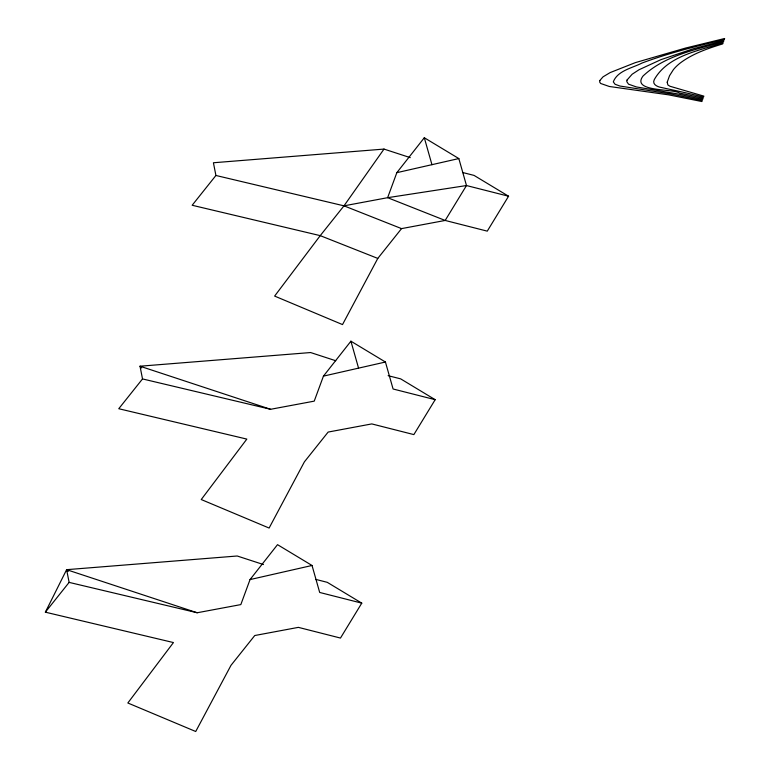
<?xml version="1.0" encoding="UTF-8"?>
<svg xmlns="http://www.w3.org/2000/svg" width="770" height="770" viewBox="0 0 770 770"><rect width="100%" height="100%" fill="white"/><g stroke="black" fill="none" stroke-linecap="round" stroke-linejoin="round"><path stroke-width="1.16" d="M508.566 196.225L466.485 185.541L387.628 197.688L445.175 220.451L466.485 185.541L458.833 158.562L424.308 137.743L396.839 172.663L387.628 197.688L343.988 205.84L215.918 175.473L192.163 205.263L320.233 235.639L377.791 258.412L401.545 228.613L445.175 220.451L487.266 231.144L508.566 196.225L474.05 175.406L462.674 172.519M435.175 399.688L393.085 388.994L385.433 362.025L350.918 341.197L323.439 376.126L314.227 401.141L270.597 409.293L142.517 378.927L118.763 408.726L246.833 439.092L201.24 499.538L269.115 528.047L304.391 461.865L328.145 432.066L371.785 423.914L413.865 434.598L435.175 399.688L400.65 378.859L388.138 375.683M361.775 603.141L319.685 592.457L312.033 565.478L277.518 544.659L250.038 579.579L240.827 604.594L197.197 612.756L69.127 582.389L45.363 612.179L173.442 642.555L127.839 702.991L195.724 731.5L231 665.318L254.755 635.529L298.385 627.367L340.475 638.06L361.775 603.141L327.25 582.322L315.883 579.425M45.363 612.179L66.615 569.675L237.208 555.998L263.475 564.554M377.791 258.412L342.515 324.584L274.63 296.084L320.233 235.639L343.988 205.84L384.009 149.082L410.266 157.638M396.839 172.663L458.833 158.562M323.439 376.126L385.433 362.025M250.038 579.579L312.033 565.478M384.009 149.082L213.415 162.759L215.918 175.473M335.73 360.726L310.608 352.544L140.015 366.212L142.517 378.927M270.597 409.293L140.015 366.212L141.661 367.964M69.127 582.389L66.615 569.675L197.197 612.756M343.988 205.84L401.545 228.613M66.615 569.675L68.27 571.417M424.308 137.743L431.96 164.713M350.918 341.197L358.57 368.175M599.801 80.561L599.715 82.13L600.648 83.468L609.272 86.471L668.687 94.854L701.894 101.534L702.288 100.456L670.304 93.853L619.908 86.028L615.076 84.276L613.295 81.87C617.54 70.609 632.324 68.049 642.016 63.044C668.755 53.043 696.513 46.162 724.243 39.578L724.637 38.5L685.569 48.058L635.346 62.63L610.158 72.582L603.035 76.846L599.801 80.561M667.205 82.188L667.879 84.969L669.996 86.269L703.847 96.125L703.453 97.213C689.679 93.411 675.656 90.677 661.728 87.559C657.859 87 651.68 84.546 654.308 79.57C667.821 55.642 699.112 50.656 723.078 42.822L722.684 43.909C707.871 48.462 692.788 53.563 680.276 62.986A53.621 28.413 -10.3 0 0 673.404 69.637L669.544 75.701L667.205 82.188M627.021 80.061L626.79 81.649L628.532 84.18L636.424 86.943L676.974 93.815L702.673 99.368L703.068 98.291A469.074 248.566 -10.3 0 0 679.631 93.122C673.683 88.425 631.015 92.265 642.96 76.105C664.597 55.594 695.705 49.627 723.463 41.744L723.858 40.666L693.212 48.808L660.939 59.656L639.013 69.752L632.112 74.257L627.021 80.061"/></g></svg>
